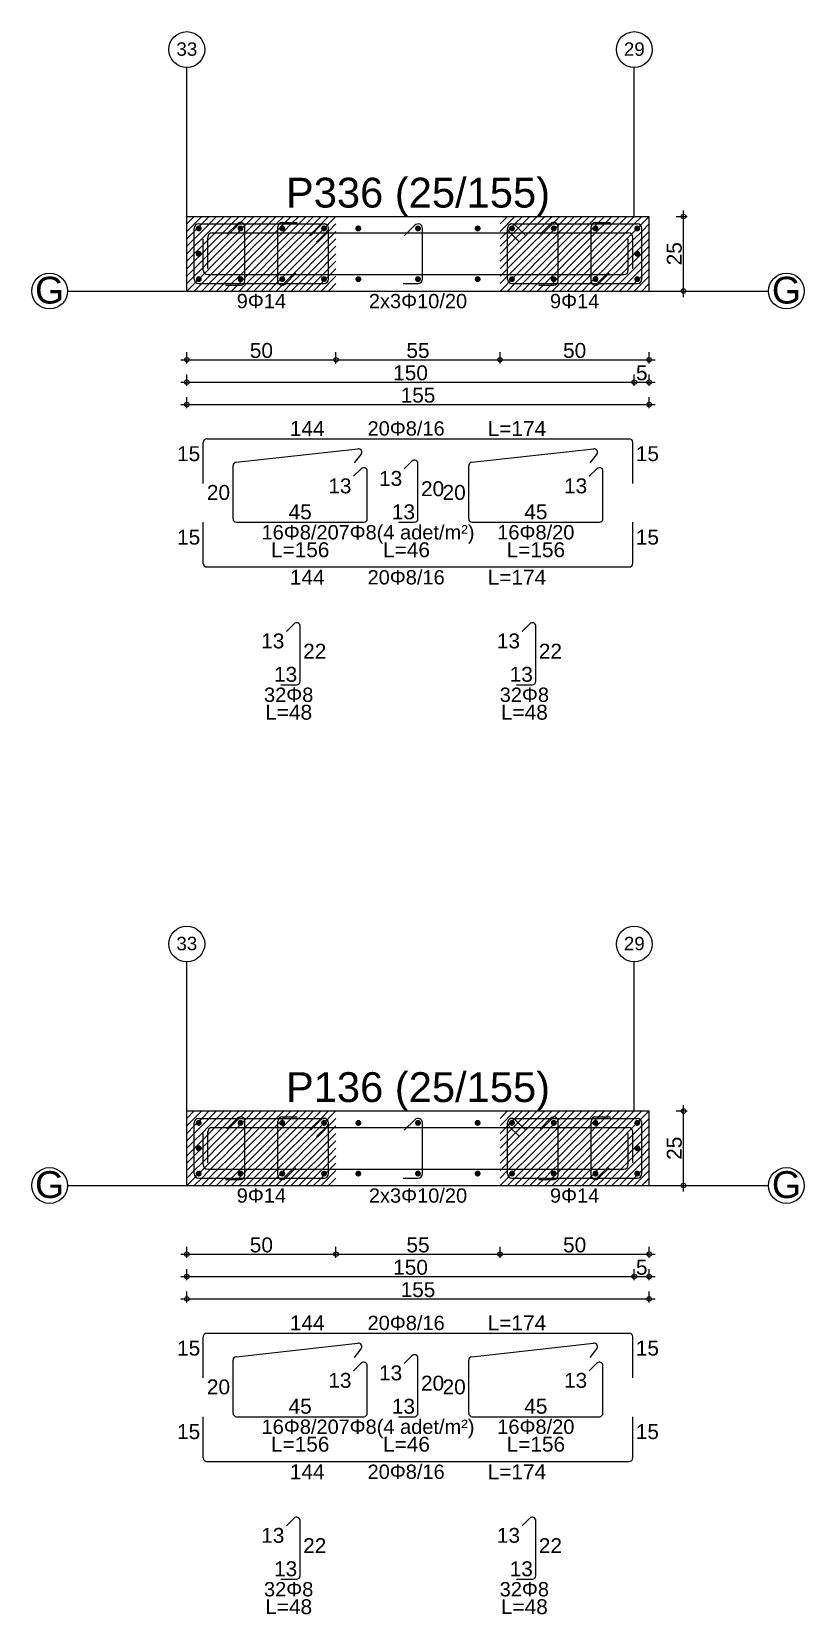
# Model space of a CAD drawing. Header units: millimetres. Extents: x 2232 to 85269, y -3593 to 5869.
# Drawn here: x 82550 to 82938, y -2341 to -1545 of the extents above; entities that cross this region are included whole.
import ezdxf

# ---------------------------------------------------------------- set-up
doc = ezdxf.new("R2010")
doc.units = ezdxf.units.MM
doc.linetypes.add('CENTER2', pattern=[112.5, 75, -12.5, 12.5, -12.5])
for name, color, linetype in [('Donatı Topl. Uzun. Yazısı', 7, 'Continuous'), ('Donatı Uz. Yazısı', 7, 'Continuous'), ('Donatı Yazısı', 7, 'Continuous'), ('Donatı Çizgisi', 7, 'Continuous'), ('Panel', 7, 'Continuous'), ('Standart', 7, 'Continuous'), ('Ölçülendirme', 7, 'Continuous')]:
    doc.layers.add(name, color=color, linetype=linetype)
doc.styles.add('arial_1_18', font='arial.ttf', dxfattribs={"height": 0.2})

# ---------------------------------------------------------------- blocks, each defined once
blk = doc.blocks.new('IDE824Entity7265')
at = {"layer": 'Donatı Çizgisi', "linetype": 'Continuous', "lineweight": 5}
h = blk.add_hatch(color=5, dxfattribs=at)
edge = h.paths.add_edge_path(flags=0)
edge.add_arc((26256.12, 1410), 1, 0, 360)
h = blk.add_hatch(color=5, dxfattribs=at)
edge = h.paths.add_edge_path(flags=0)
edge.add_arc((26270.12, 1410), 1, 0, 360)
h = blk.add_hatch(color=5, dxfattribs=at)
edge = h.paths.add_edge_path(flags=0)
edge.add_arc((26284.12, 1410), 1, 0, 360)
h = blk.add_hatch(color=5, dxfattribs=at)
edge = h.paths.add_edge_path(flags=0)
edge.add_arc((26298.12, 1410), 1, 0, 360)
h = blk.add_hatch(color=5, dxfattribs=at)
edge = h.paths.add_edge_path(flags=0)
edge.add_arc((26309.62, 1410), 1, 0, 360)
h = blk.add_hatch(color=5, dxfattribs=at)
edge = h.paths.add_edge_path(flags=0)
edge.add_arc((26329.62, 1410), 1, 0, 360)
h = blk.add_hatch(color=5, dxfattribs=at)
edge = h.paths.add_edge_path(flags=0)
edge.add_arc((26349.62, 1410), 1, 0, 360)
h = blk.add_hatch(color=5, dxfattribs=at)
edge = h.paths.add_edge_path(flags=0)
edge.add_arc((26361.12, 1410), 1, 0, 360)
h = blk.add_hatch(color=5, dxfattribs=at)
edge = h.paths.add_edge_path(flags=0)
edge.add_arc((26375.12, 1410), 1, 0, 360)
h = blk.add_hatch(color=5, dxfattribs=at)
edge = h.paths.add_edge_path(flags=0)
edge.add_arc((26389.12, 1410), 1, 0, 360)
h = blk.add_hatch(color=5, dxfattribs=at)
edge = h.paths.add_edge_path(flags=0)
edge.add_arc((26403.12, 1410), 1, 0, 360)
h = blk.add_hatch(color=5, dxfattribs=at)
edge = h.paths.add_edge_path(flags=0)
edge.add_arc((26256.12, 1401.5), 1, 0, 360)
h = blk.add_hatch(color=5, dxfattribs=at)
edge = h.paths.add_edge_path(flags=0)
edge.add_arc((26403.12, 1401.5), 1, 0, 360)
h = blk.add_hatch(color=5, dxfattribs=at)
edge = h.paths.add_edge_path(flags=0)
edge.add_arc((26256.12, 1393), 1, 0, 360)
h = blk.add_hatch(color=5, dxfattribs=at)
edge = h.paths.add_edge_path(flags=0)
edge.add_arc((26270.12, 1393), 1, 0, 360)
h = blk.add_hatch(color=5, dxfattribs=at)
edge = h.paths.add_edge_path(flags=0)
edge.add_arc((26284.12, 1393), 1, 0, 360)
h = blk.add_hatch(color=5, dxfattribs=at)
edge = h.paths.add_edge_path(flags=0)
edge.add_arc((26298.12, 1393), 1, 0, 360)
h = blk.add_hatch(color=5, dxfattribs=at)
edge = h.paths.add_edge_path(flags=0)
edge.add_arc((26309.62, 1393), 1, 0, 360)
h = blk.add_hatch(color=5, dxfattribs=at)
edge = h.paths.add_edge_path(flags=0)
edge.add_arc((26329.62, 1393), 1, 0, 360)
h = blk.add_hatch(color=5, dxfattribs=at)
edge = h.paths.add_edge_path(flags=0)
edge.add_arc((26349.62, 1393), 1, 0, 360)
h = blk.add_hatch(color=5, dxfattribs=at)
edge = h.paths.add_edge_path(flags=0)
edge.add_arc((26361.12, 1393), 1, 0, 360)
h = blk.add_hatch(color=5, dxfattribs=at)
edge = h.paths.add_edge_path(flags=0)
edge.add_arc((26375.12, 1393), 1, 0, 360)
h = blk.add_hatch(color=5, dxfattribs=at)
edge = h.paths.add_edge_path(flags=0)
edge.add_arc((26389.12, 1393), 1, 0, 360)
h = blk.add_hatch(color=5, dxfattribs=at)
edge = h.paths.add_edge_path(flags=0)
edge.add_arc((26403.12, 1393), 1, 0, 360)
h = blk.add_hatch(color=5, dxfattribs=at)
edge = h.paths.add_edge_path(flags=0)
edge.add_arc((26256.12, 1110), 1, 0, 360)
h = blk.add_hatch(color=5, dxfattribs=at)
edge = h.paths.add_edge_path(flags=0)
edge.add_arc((26270.12, 1110), 1, 0, 360)
h = blk.add_hatch(color=5, dxfattribs=at)
edge = h.paths.add_edge_path(flags=0)
edge.add_arc((26284.12, 1110), 1, 0, 360)
h = blk.add_hatch(color=5, dxfattribs=at)
edge = h.paths.add_edge_path(flags=0)
edge.add_arc((26298.12, 1110), 1, 0, 360)
h = blk.add_hatch(color=5, dxfattribs=at)
edge = h.paths.add_edge_path(flags=0)
edge.add_arc((26309.62, 1110), 1, 0, 360)
h = blk.add_hatch(color=5, dxfattribs=at)
edge = h.paths.add_edge_path(flags=0)
edge.add_arc((26329.62, 1110), 1, 0, 360)
h = blk.add_hatch(color=5, dxfattribs=at)
edge = h.paths.add_edge_path(flags=0)
edge.add_arc((26349.62, 1110), 1, 0, 360)
h = blk.add_hatch(color=5, dxfattribs=at)
edge = h.paths.add_edge_path(flags=0)
edge.add_arc((26361.12, 1110), 1, 0, 360)
h = blk.add_hatch(color=5, dxfattribs=at)
edge = h.paths.add_edge_path(flags=0)
edge.add_arc((26375.12, 1110), 1, 0, 360)
h = blk.add_hatch(color=5, dxfattribs=at)
edge = h.paths.add_edge_path(flags=0)
edge.add_arc((26389.12, 1110), 1, 0, 360)
h = blk.add_hatch(color=5, dxfattribs=at)
edge = h.paths.add_edge_path(flags=0)
edge.add_arc((26403.12, 1110), 1, 0, 360)
h = blk.add_hatch(color=5, dxfattribs=at)
edge = h.paths.add_edge_path(flags=0)
edge.add_arc((26256.12, 1101.5), 1, 0, 360)
h = blk.add_hatch(color=5, dxfattribs=at)
edge = h.paths.add_edge_path(flags=0)
edge.add_arc((26403.12, 1101.5), 1, 0, 360)
h = blk.add_hatch(color=5, dxfattribs=at)
edge = h.paths.add_edge_path(flags=0)
edge.add_arc((26256.12, 1093), 1, 0, 360)
h = blk.add_hatch(color=5, dxfattribs=at)
edge = h.paths.add_edge_path(flags=0)
edge.add_arc((26270.12, 1093), 1, 0, 360)
h = blk.add_hatch(color=5, dxfattribs=at)
edge = h.paths.add_edge_path(flags=0)
edge.add_arc((26284.12, 1093), 1, 0, 360)
h = blk.add_hatch(color=5, dxfattribs=at)
edge = h.paths.add_edge_path(flags=0)
edge.add_arc((26298.12, 1093), 1, 0, 360)
h = blk.add_hatch(color=5, dxfattribs=at)
edge = h.paths.add_edge_path(flags=0)
edge.add_arc((26309.62, 1093), 1, 0, 360)
h = blk.add_hatch(color=5, dxfattribs=at)
edge = h.paths.add_edge_path(flags=0)
edge.add_arc((26329.62, 1093), 1, 0, 360)
h = blk.add_hatch(color=5, dxfattribs=at)
edge = h.paths.add_edge_path(flags=0)
edge.add_arc((26349.62, 1093), 1, 0, 360)
h = blk.add_hatch(color=5, dxfattribs=at)
edge = h.paths.add_edge_path(flags=0)
edge.add_arc((26361.12, 1093), 1, 0, 360)
h = blk.add_hatch(color=5, dxfattribs=at)
edge = h.paths.add_edge_path(flags=0)
edge.add_arc((26375.12, 1093), 1, 0, 360)
h = blk.add_hatch(color=5, dxfattribs=at)
edge = h.paths.add_edge_path(flags=0)
edge.add_arc((26389.12, 1093), 1, 0, 360)
h = blk.add_hatch(color=5, dxfattribs=at)
edge = h.paths.add_edge_path(flags=0)
edge.add_arc((26403.12, 1093), 1, 0, 360)
at = {"layer": 'Donatı Çizgisi', "color": 1, "linetype": 'Continuous', "lineweight": 5}
for points in [[(26254.62, 1393), (26254.62, 1410)], [(26256.12, 1411.5), (26298.12, 1411.5)], [(26259.12, 1396.6), (26259.12, 1407)], [(26260.62, 1408.5), (26400.12, 1408.5)], [(26265.53, 1408.03), (26269.06, 1411.56)], [(26271.62, 1392.5), (26271.62, 1410.5)], [(26282.62, 1392.5), (26282.62, 1410.5)], [(26284.12, 1412), (26289.12, 1412)], [(26293.53, 1407.53), (26297.06, 1411.06)], [(26295.65, 1405.4), (26299.18, 1408.94)], [(26299.62, 1393), (26299.62, 1410)], [(26325.03, 1407.53), (26328.56, 1411.06)], [(26331.12, 1393), (26331.12, 1410)], [(26359.62, 1393), (26359.62, 1410)], [(26363.6, 1405.4), (26360.06, 1408.94)], [(26361.12, 1411.5), (26403.12, 1411.5)], [(26365.72, 1407.53), (26362.18, 1411.06)], [(26370.53, 1408.03), (26374.06, 1411.56)], [(26376.62, 1392.5), (26376.62, 1410.5)], [(26387.62, 1392.5), (26387.62, 1410.5)], [(26389.12, 1412), (26394.12, 1412)], [(26401.62, 1396.6), (26401.62, 1407)], [(26404.62, 1393), (26404.62, 1410)], [(26257.62, 1396), (26257.62, 1406.4)], [(26400.12, 1396), (26400.12, 1406.4)], [(26256.12, 1391.5), (26298.12, 1391.5)], [(26259.12, 1394.5), (26398.62, 1394.5)], [(26265.12, 1391), (26270.12, 1391)], [(26285.18, 1391.44), (26288.72, 1394.97)], [(26324.62, 1391.5), (26329.62, 1391.5)], [(26361.12, 1391.5), (26403.12, 1391.5)], [(26370.12, 1391), (26375.12, 1391)], [(26390.18, 1391.44), (26393.72, 1394.97)], [(26257.62, 1324.46), (26257.62, 1338.26)], [(26258.82, 1339.46), (26400.42, 1339.46)], [(26401.62, 1324.46), (26401.62, 1338.26)], [(26268.69, 1331.58), (26309.47, 1336.11)], [(26308.29, 1331.35), (26310.54, 1334.17)], [(26347.69, 1331.58), (26388.47, 1336.11)], [(26387.29, 1331.35), (26389.54, 1334.17)], [(26267.62, 1312.66), (26267.62, 1330.39)], [(26308.03, 1326.86), (26310.57, 1329.41)], [(26312.62, 1312.66), (26312.62, 1328.56)], [(26325.03, 1329.36), (26327.57, 1331.91)], [(26329.62, 1312.66), (26329.62, 1331.06)], [(26346.62, 1312.66), (26346.62, 1330.39)], [(26387.03, 1326.86), (26389.57, 1329.41)], [(26391.62, 1312.66), (26391.62, 1328.56)], [(26257.62, 1297.66), (26257.62, 1311.46)], [(26268.82, 1311.46), (26311.42, 1311.46)], [(26323.12, 1311.46), (26328.42, 1311.46)], [(26347.82, 1311.46), (26390.42, 1311.46)], [(26401.62, 1297.66), (26401.62, 1311.46)], [(26258.82, 1296.46), (26400.42, 1296.46)], [(26285.53, 1274.86), (26288.07, 1277.41)], [(26290.12, 1258.16), (26290.12, 1276.56)], [(26364.53, 1274.86), (26367.07, 1277.41)], [(26369.12, 1258.16), (26369.12, 1276.56)], [(26283.62, 1256.96), (26288.92, 1256.96)], [(26362.62, 1256.96), (26367.92, 1256.96)], [(26254.62, 1093), (26254.62, 1110)], [(26256.12, 1111.5), (26298.12, 1111.5)], [(26265.53, 1108.03), (26269.06, 1111.56)], [(26271.62, 1092.5), (26271.62, 1110.5)], [(26282.62, 1092.5), (26282.62, 1110.5)], [(26284.12, 1112), (26289.12, 1112)], [(26293.53, 1107.53), (26297.06, 1111.06)], [(26299.62, 1093), (26299.62, 1110)], [(26325.03, 1107.53), (26328.56, 1111.06)], [(26331.12, 1093), (26331.12, 1110)], [(26359.62, 1093), (26359.62, 1110)], [(26361.12, 1111.5), (26403.12, 1111.5)], [(26365.72, 1107.53), (26362.18, 1111.06)], [(26370.53, 1108.03), (26374.06, 1111.56)], [(26376.62, 1092.5), (26376.62, 1110.5)], [(26387.62, 1092.5), (26387.62, 1110.5)], [(26389.12, 1112), (26394.12, 1112)], [(26404.62, 1093), (26404.62, 1110)], [(26257.62, 1096), (26257.62, 1106.4)], [(26259.12, 1096.6), (26259.12, 1107)], [(26260.62, 1108.5), (26400.12, 1108.5)], [(26295.65, 1105.4), (26299.18, 1108.94)], [(26363.6, 1105.4), (26360.06, 1108.94)], [(26400.12, 1096), (26400.12, 1106.4)], [(26401.62, 1096.6), (26401.62, 1107)], [(26259.12, 1094.5), (26398.62, 1094.5)], [(26285.18, 1091.44), (26288.72, 1094.97)], [(26390.18, 1091.44), (26393.72, 1094.97)], [(26256.12, 1091.5), (26298.12, 1091.5)], [(26265.12, 1091), (26270.12, 1091)], [(26324.62, 1091.5), (26329.62, 1091.5)], [(26361.12, 1091.5), (26403.12, 1091.5)], [(26370.12, 1091), (26375.12, 1091)], [(26257.62, 1024.46), (26257.62, 1038.26)], [(26258.82, 1039.46), (26400.42, 1039.46)], [(26268.69, 1031.58), (26309.47, 1036.11)], [(26347.69, 1031.58), (26388.47, 1036.11)], [(26401.62, 1024.46), (26401.62, 1038.26)], [(26267.62, 1012.66), (26267.62, 1030.39)], [(26308.29, 1031.35), (26310.54, 1034.17)], [(26325.03, 1029.36), (26327.57, 1031.91)], [(26329.62, 1012.66), (26329.62, 1031.06)], [(26346.62, 1012.66), (26346.62, 1030.39)], [(26387.29, 1031.35), (26389.54, 1034.17)], [(26308.03, 1026.86), (26310.57, 1029.41)], [(26312.62, 1012.66), (26312.62, 1028.56)], [(26387.03, 1026.86), (26389.57, 1029.41)], [(26391.62, 1012.66), (26391.62, 1028.56)], [(26257.62, 997.66), (26257.62, 1011.46)], [(26268.82, 1011.46), (26311.42, 1011.46)], [(26323.12, 1011.46), (26328.42, 1011.46)], [(26347.82, 1011.46), (26390.42, 1011.46)], [(26401.62, 997.66), (26401.62, 1011.46)], [(26258.82, 996.46), (26400.42, 996.46)], [(26285.53, 974.86), (26288.07, 977.41)], [(26364.53, 974.86), (26367.07, 977.41)], [(26290.12, 958.16), (26290.12, 976.56)], [(26369.12, 958.16), (26369.12, 976.56)], [(26283.62, 956.96), (26288.92, 956.96)], [(26362.62, 956.96), (26367.92, 956.96)]]:
    blk.add_lwpolyline(points, dxfattribs=at)
for centre, radius, start, end in [((26256.12, 1410), 1.5, 90, 180), ((26260.62, 1407), 1.5, 90, 180), ((26270.12, 1410.5), 1.5, 0, 135), ((26284.12, 1410.5), 1.5, 90, 180), ((26298.12, 1410), 1.5, 0, 135), ((26298.12, 1410), 1.5, 315, 90), ((26329.62, 1410), 1.5, 0, 135), ((26361.12, 1410), 1.5, 90, 225), ((26361.12, 1410), 1.5, 45, 180), ((26375.12, 1410.5), 1.5, 0, 135), ((26389.12, 1410.5), 1.5, 90, 180), ((26400.12, 1407), 1.5, 0, 90), ((26403.12, 1410), 1.5, 0, 90), ((26256.12, 1393), 1.5, 180, 270), ((26259.12, 1396), 1.5, 180, 270), ((26270.12, 1392.5), 1.5, 270, 0), ((26284.12, 1392.5), 1.5, 180, 315), ((26298.12, 1393), 1.5, 270, 0), ((26329.62, 1393), 1.5, 270, 0), ((26361.12, 1393), 1.5, 180, 270), ((26375.12, 1392.5), 1.5, 270, 0), ((26389.12, 1392.5), 1.5, 180, 315), ((26398.62, 1396), 1.5, 270, 0), ((26403.12, 1393), 1.5, 270, 0), ((26258.82, 1338.26), 1.2, 90, 180), ((26400.42, 1338.26), 1.2, 0, 90), ((26309.6, 1334.92), 1.2, 321.3402, 96.3402), ((26388.6, 1334.92), 1.2, 321.3402, 96.3402), ((26268.82, 1330.39), 1.2, 96.3402, 180), ((26311.42, 1328.56), 1.2, 0, 135), ((26328.42, 1331.06), 1.2, 0, 135), ((26347.82, 1330.39), 1.2, 96.3402, 180), ((26390.42, 1328.56), 1.2, 0, 135), ((26268.82, 1312.66), 1.2, 180, 270), ((26311.42, 1312.66), 1.2, 270, 0), ((26328.42, 1312.66), 1.2, 270, 0), ((26347.82, 1312.66), 1.2, 180, 270), ((26390.42, 1312.66), 1.2, 270, 0), ((26258.82, 1297.66), 1.2, 180, 270), ((26400.42, 1297.66), 1.2, 270, 0), ((26288.92, 1276.56), 1.2, 0, 135), ((26367.92, 1276.56), 1.2, 0, 135), ((26288.92, 1258.16), 1.2, 270, 0), ((26367.92, 1258.16), 1.2, 270, 0), ((26256.12, 1110), 1.5, 90, 180), ((26270.12, 1110.5), 1.5, 0, 135), ((26284.12, 1110.5), 1.5, 90, 180), ((26298.12, 1110), 1.5, 0, 135), ((26298.12, 1110), 1.5, 315, 90), ((26329.62, 1110), 1.5, 0, 135), ((26361.12, 1110), 1.5, 90, 225), ((26361.12, 1110), 1.5, 45, 180), ((26375.12, 1110.5), 1.5, 0, 135), ((26389.12, 1110.5), 1.5, 90, 180), ((26403.12, 1110), 1.5, 0, 90), ((26260.62, 1107), 1.5, 90, 180), ((26400.12, 1107), 1.5, 0, 90), ((26259.12, 1096), 1.5, 180, 270), ((26398.62, 1096), 1.5, 270, 0), ((26256.12, 1093), 1.5, 180, 270), ((26270.12, 1092.5), 1.5, 270, 0), ((26284.12, 1092.5), 1.5, 180, 315), ((26298.12, 1093), 1.5, 270, 0), ((26329.62, 1093), 1.5, 270, 0), ((26361.12, 1093), 1.5, 180, 270), ((26375.12, 1092.5), 1.5, 270, 0), ((26389.12, 1092.5), 1.5, 180, 315), ((26403.12, 1093), 1.5, 270, 0), ((26258.82, 1038.26), 1.2, 90, 180), ((26309.6, 1034.92), 1.2, 321.3402, 96.3402), ((26388.6, 1034.92), 1.2, 321.3402, 96.3402), ((26400.42, 1038.26), 1.2, 0, 90), ((26268.82, 1030.39), 1.2, 96.3402, 180), ((26328.42, 1031.06), 1.2, 0, 135), ((26347.82, 1030.39), 1.2, 96.3402, 180), ((26311.42, 1028.56), 1.2, 0, 135), ((26390.42, 1028.56), 1.2, 0, 135), ((26268.82, 1012.66), 1.2, 180, 270), ((26311.42, 1012.66), 1.2, 270, 0), ((26328.42, 1012.66), 1.2, 270, 0), ((26347.82, 1012.66), 1.2, 180, 270), ((26390.42, 1012.66), 1.2, 270, 0), ((26258.82, 997.66), 1.2, 180, 270), ((26400.42, 997.66), 1.2, 270, 0), ((26288.92, 976.56), 1.2, 0, 135), ((26367.92, 976.56), 1.2, 0, 135), ((26288.92, 958.16), 1.2, 270, 0), ((26367.92, 958.16), 1.2, 270, 0)]:
    blk.add_arc(centre, radius, start, end, dxfattribs=at)
at = {"layer": 'Panel', "color": 250, "linetype": 'CENTER2', "lineweight": 5}
for points in [[(26252.12, 1414), (26252.12, 1464)], [(26402.12, 1414), (26402.12, 1464)], [(26212.12, 1389), (26252.12, 1389)], [(26407.12, 1389), (26447.12, 1389)], [(26252.12, 1114), (26252.12, 1164)], [(26402.12, 1114), (26402.12, 1164)], [(26212.12, 1089), (26252.12, 1089)], [(26407.12, 1089), (26447.12, 1089)]]:
    blk.add_lwpolyline(points, dxfattribs=at)
at = {"layer": 'Panel', "color": 251, "linetype": 'Continuous', "lineweight": -3}
for points in [[(26252.12, 1409), (26257.12, 1414)], [(26252.12, 1411.5), (26254.62, 1414)], [(26257.12, 1409), (26262.12, 1414)], [(26257.12, 1411.5), (26259.62, 1414)], [(26262.12, 1409), (26267.12, 1414)], [(26262.12, 1411.5), (26264.62, 1414)], [(26267.12, 1409), (26272.12, 1414)], [(26267.12, 1411.5), (26269.62, 1414)], [(26272.12, 1409), (26277.12, 1414)], [(26272.12, 1411.5), (26274.62, 1414)], [(26277.12, 1409), (26282.12, 1414)], [(26277.12, 1411.5), (26279.62, 1414)], [(26282.12, 1409), (26287.12, 1414)], [(26282.12, 1411.5), (26284.62, 1414)], [(26287.12, 1409), (26292.12, 1414)], [(26287.12, 1411.5), (26289.62, 1414)], [(26292.12, 1409), (26297.12, 1414)], [(26292.12, 1411.5), (26294.62, 1414)], [(26297.12, 1409), (26302.12, 1414)], [(26297.12, 1411.5), (26299.62, 1414)], [(26357.12, 1409), (26362.12, 1414)], [(26357.12, 1411.5), (26359.62, 1414)], [(26362.12, 1409), (26367.12, 1414)], [(26362.12, 1411.5), (26364.62, 1414)], [(26367.12, 1409), (26372.12, 1414)], [(26367.12, 1411.5), (26369.62, 1414)], [(26372.12, 1409), (26377.12, 1414)], [(26372.12, 1411.5), (26374.62, 1414)], [(26377.12, 1409), (26382.12, 1414)], [(26377.12, 1411.5), (26379.62, 1414)], [(26382.12, 1409), (26387.12, 1414)], [(26382.12, 1411.5), (26384.62, 1414)], [(26387.12, 1409), (26392.12, 1414)], [(26387.12, 1411.5), (26389.62, 1414)], [(26392.12, 1409), (26397.12, 1414)], [(26392.12, 1411.5), (26394.62, 1414)], [(26397.12, 1409), (26402.12, 1414)], [(26397.12, 1411.5), (26399.62, 1414)], [(26402.12, 1409), (26407.12, 1414)], [(26402.12, 1411.5), (26404.62, 1414)], [(26252.12, 1404), (26257.12, 1409)], [(26252.12, 1406.5), (26254.62, 1409)], [(26254.62, 1409), (26257.12, 1411.5)], [(26257.12, 1404), (26262.12, 1409)], [(26257.12, 1406.5), (26259.62, 1409)], [(26259.62, 1409), (26262.12, 1411.5)], [(26262.12, 1404), (26267.12, 1409)], [(26262.12, 1406.5), (26264.62, 1409)], [(26264.62, 1409), (26267.12, 1411.5)], [(26267.12, 1404), (26272.12, 1409)], [(26267.12, 1406.5), (26269.62, 1409)], [(26269.62, 1409), (26272.12, 1411.5)], [(26272.12, 1404), (26277.12, 1409)], [(26272.12, 1406.5), (26274.62, 1409)], [(26274.62, 1409), (26277.12, 1411.5)], [(26277.12, 1404), (26282.12, 1409)], [(26277.12, 1406.5), (26279.62, 1409)], [(26279.62, 1409), (26282.12, 1411.5)], [(26282.12, 1404), (26287.12, 1409)], [(26282.12, 1406.5), (26284.62, 1409)], [(26284.62, 1409), (26287.12, 1411.5)], [(26287.12, 1404), (26292.12, 1409)], [(26287.12, 1406.5), (26289.62, 1409)], [(26289.62, 1409), (26292.12, 1411.5)], [(26292.12, 1404), (26297.12, 1409)], [(26292.12, 1406.5), (26294.62, 1409)], [(26294.62, 1409), (26297.12, 1411.5)], [(26297.12, 1404), (26302.12, 1409)], [(26297.12, 1406.5), (26299.62, 1409)], [(26299.62, 1409), (26302.12, 1411.5)], [(26357.12, 1404), (26362.12, 1409)], [(26357.12, 1406.5), (26359.62, 1409)], [(26359.62, 1409), (26362.12, 1411.5)], [(26362.12, 1404), (26367.12, 1409)], [(26362.12, 1406.5), (26364.62, 1409)], [(26364.62, 1409), (26367.12, 1411.5)], [(26367.12, 1404), (26372.12, 1409)], [(26367.12, 1406.5), (26369.62, 1409)], [(26369.62, 1409), (26372.12, 1411.5)], [(26372.12, 1404), (26377.12, 1409)], [(26372.12, 1406.5), (26374.62, 1409)], [(26374.62, 1409), (26377.12, 1411.5)], [(26377.12, 1404), (26382.12, 1409)], [(26377.12, 1406.5), (26379.62, 1409)], [(26379.62, 1409), (26382.12, 1411.5)], [(26382.12, 1404), (26387.12, 1409)], [(26382.12, 1406.5), (26384.62, 1409)], [(26384.62, 1409), (26387.12, 1411.5)], [(26387.12, 1404), (26392.12, 1409)], [(26387.12, 1406.5), (26389.62, 1409)], [(26389.62, 1409), (26392.12, 1411.5)], [(26392.12, 1404), (26397.12, 1409)], [(26392.12, 1406.5), (26394.62, 1409)], [(26394.62, 1409), (26397.12, 1411.5)], [(26397.12, 1404), (26402.12, 1409)], [(26397.12, 1406.5), (26399.62, 1409)], [(26399.62, 1409), (26402.12, 1411.5)], [(26402.12, 1404), (26407.12, 1409)], [(26402.12, 1406.5), (26404.62, 1409)], [(26404.62, 1409), (26407.12, 1411.5)], [(26252.12, 1399), (26257.12, 1404)], [(26252.12, 1401.5), (26254.62, 1404)], [(26254.62, 1404), (26257.12, 1406.5)], [(26254.62, 1399), (26257.12, 1401.5)], [(26257.12, 1399), (26262.12, 1404)], [(26257.12, 1401.5), (26259.62, 1404)], [(26259.62, 1404), (26262.12, 1406.5)], [(26259.62, 1399), (26262.12, 1401.5)], [(26262.12, 1399), (26267.12, 1404)], [(26262.12, 1401.5), (26264.62, 1404)], [(26264.62, 1404), (26267.12, 1406.5)], [(26264.62, 1399), (26267.12, 1401.5)], [(26267.12, 1399), (26272.12, 1404)], [(26267.12, 1401.5), (26269.62, 1404)], [(26269.62, 1404), (26272.12, 1406.5)], [(26269.62, 1399), (26272.12, 1401.5)], [(26272.12, 1399), (26277.12, 1404)], [(26272.12, 1401.5), (26274.62, 1404)], [(26274.62, 1404), (26277.12, 1406.5)], [(26274.62, 1399), (26277.12, 1401.5)], [(26277.12, 1399), (26282.12, 1404)], [(26277.12, 1401.5), (26279.62, 1404)], [(26279.62, 1404), (26282.12, 1406.5)], [(26279.62, 1399), (26282.12, 1401.5)], [(26282.12, 1399), (26287.12, 1404)], [(26282.12, 1401.5), (26284.62, 1404)], [(26284.62, 1404), (26287.12, 1406.5)], [(26284.62, 1399), (26287.12, 1401.5)], [(26287.12, 1399), (26292.12, 1404)], [(26287.12, 1401.5), (26289.62, 1404)], [(26289.62, 1404), (26292.12, 1406.5)], [(26289.62, 1399), (26292.12, 1401.5)], [(26292.12, 1399), (26297.12, 1404)], [(26292.12, 1401.5), (26294.62, 1404)], [(26294.62, 1404), (26297.12, 1406.5)], [(26294.62, 1399), (26297.12, 1401.5)], [(26297.12, 1399), (26302.12, 1404)], [(26297.12, 1401.5), (26299.62, 1404)], [(26299.62, 1404), (26302.12, 1406.5)], [(26299.62, 1399), (26302.12, 1401.5)], [(26357.12, 1399), (26362.12, 1404)], [(26357.12, 1401.5), (26359.62, 1404)], [(26359.62, 1404), (26362.12, 1406.5)], [(26359.62, 1399), (26362.12, 1401.5)], [(26362.12, 1399), (26367.12, 1404)], [(26362.12, 1401.5), (26364.62, 1404)], [(26364.62, 1404), (26367.12, 1406.5)], [(26364.62, 1399), (26367.12, 1401.5)], [(26367.12, 1399), (26372.12, 1404)], [(26367.12, 1401.5), (26369.62, 1404)], [(26369.62, 1404), (26372.12, 1406.5)], [(26369.62, 1399), (26372.12, 1401.5)], [(26372.12, 1399), (26377.12, 1404)], [(26372.12, 1401.5), (26374.62, 1404)], [(26374.62, 1404), (26377.12, 1406.5)], [(26374.62, 1399), (26377.12, 1401.5)], [(26377.12, 1399), (26382.12, 1404)], [(26377.12, 1401.5), (26379.62, 1404)], [(26379.62, 1404), (26382.12, 1406.5)], [(26379.62, 1399), (26382.12, 1401.5)], [(26382.12, 1399), (26387.12, 1404)], [(26382.12, 1401.5), (26384.62, 1404)], [(26384.62, 1404), (26387.12, 1406.5)], [(26384.62, 1399), (26387.12, 1401.5)], [(26387.12, 1399), (26392.12, 1404)], [(26387.12, 1401.5), (26389.62, 1404)], [(26389.62, 1404), (26392.12, 1406.5)], [(26389.62, 1399), (26392.12, 1401.5)], [(26392.12, 1399), (26397.12, 1404)], [(26392.12, 1401.5), (26394.62, 1404)], [(26394.62, 1404), (26397.12, 1406.5)], [(26394.62, 1399), (26397.12, 1401.5)], [(26397.12, 1399), (26402.12, 1404)], [(26397.12, 1401.5), (26399.62, 1404)], [(26399.62, 1404), (26402.12, 1406.5)], [(26399.62, 1399), (26402.12, 1401.5)], [(26402.12, 1399), (26407.12, 1404)], [(26402.12, 1401.5), (26404.62, 1404)], [(26404.62, 1404), (26407.12, 1406.5)], [(26404.62, 1399), (26407.12, 1401.5)], [(26252.12, 1394), (26257.12, 1399)], [(26252.12, 1396.5), (26254.62, 1399)], [(26254.62, 1394), (26257.12, 1396.5)], [(26257.12, 1394), (26262.12, 1399)], [(26257.12, 1396.5), (26259.62, 1399)], [(26259.62, 1394), (26262.12, 1396.5)], [(26262.12, 1394), (26267.12, 1399)], [(26262.12, 1396.5), (26264.62, 1399)], [(26264.62, 1394), (26267.12, 1396.5)], [(26267.12, 1394), (26272.12, 1399)], [(26267.12, 1396.5), (26269.62, 1399)], [(26269.62, 1394), (26272.12, 1396.5)], [(26272.12, 1394), (26277.12, 1399)], [(26272.12, 1396.5), (26274.62, 1399)], [(26274.62, 1394), (26277.12, 1396.5)], [(26277.12, 1394), (26282.12, 1399)], [(26277.12, 1396.5), (26279.62, 1399)], [(26279.62, 1394), (26282.12, 1396.5)], [(26282.12, 1394), (26287.12, 1399)], [(26282.12, 1396.5), (26284.62, 1399)], [(26284.62, 1394), (26287.12, 1396.5)], [(26287.12, 1394), (26292.12, 1399)], [(26287.12, 1396.5), (26289.62, 1399)], [(26289.62, 1394), (26292.12, 1396.5)], [(26292.12, 1394), (26297.12, 1399)], [(26292.12, 1396.5), (26294.62, 1399)], [(26294.62, 1394), (26297.12, 1396.5)], [(26297.12, 1394), (26302.12, 1399)], [(26297.12, 1396.5), (26299.62, 1399)], [(26299.62, 1394), (26302.12, 1396.5)], [(26357.12, 1394), (26362.12, 1399)], [(26357.12, 1396.5), (26359.62, 1399)], [(26359.62, 1394), (26362.12, 1396.5)], [(26362.12, 1394), (26367.12, 1399)], [(26362.12, 1396.5), (26364.62, 1399)], [(26364.62, 1394), (26367.12, 1396.5)], [(26367.12, 1394), (26372.12, 1399)], [(26367.12, 1396.5), (26369.62, 1399)], [(26369.62, 1394), (26372.12, 1396.5)], [(26372.12, 1394), (26377.12, 1399)], [(26372.12, 1396.5), (26374.62, 1399)], [(26374.62, 1394), (26377.12, 1396.5)], [(26377.12, 1394), (26382.12, 1399)], [(26377.12, 1396.5), (26379.62, 1399)], [(26379.62, 1394), (26382.12, 1396.5)], [(26382.12, 1394), (26387.12, 1399)], [(26382.12, 1396.5), (26384.62, 1399)], [(26384.62, 1394), (26387.12, 1396.5)], [(26387.12, 1394), (26392.12, 1399)], [(26387.12, 1396.5), (26389.62, 1399)], [(26389.62, 1394), (26392.12, 1396.5)], [(26392.12, 1394), (26397.12, 1399)], [(26392.12, 1396.5), (26394.62, 1399)], [(26394.62, 1394), (26397.12, 1396.5)], [(26397.12, 1394), (26402.12, 1399)], [(26397.12, 1396.5), (26399.62, 1399)], [(26399.62, 1394), (26402.12, 1396.5)], [(26402.12, 1394), (26407.12, 1399)], [(26402.12, 1396.5), (26404.62, 1399)], [(26404.62, 1394), (26407.12, 1396.5)], [(26252.12, 1389), (26257.12, 1394)], [(26252.12, 1391.5), (26254.62, 1394)], [(26254.62, 1389), (26257.12, 1391.5)], [(26257.12, 1389), (26262.12, 1394)], [(26257.12, 1391.5), (26259.62, 1394)], [(26259.62, 1389), (26262.12, 1391.5)], [(26262.12, 1389), (26267.12, 1394)], [(26262.12, 1391.5), (26264.62, 1394)], [(26264.62, 1389), (26267.12, 1391.5)], [(26267.12, 1389), (26272.12, 1394)], [(26267.12, 1391.5), (26269.62, 1394)], [(26269.62, 1389), (26272.12, 1391.5)], [(26272.12, 1389), (26277.12, 1394)], [(26272.12, 1391.5), (26274.62, 1394)], [(26274.62, 1389), (26277.12, 1391.5)], [(26277.12, 1389), (26282.12, 1394)], [(26277.12, 1391.5), (26279.62, 1394)], [(26279.62, 1389), (26282.12, 1391.5)], [(26282.12, 1389), (26287.12, 1394)], [(26282.12, 1391.5), (26284.62, 1394)], [(26284.62, 1389), (26287.12, 1391.5)], [(26287.12, 1389), (26292.12, 1394)], [(26287.12, 1391.5), (26289.62, 1394)], [(26289.62, 1389), (26292.12, 1391.5)], [(26292.12, 1389), (26297.12, 1394)], [(26292.12, 1391.5), (26294.62, 1394)], [(26294.62, 1389), (26297.12, 1391.5)], [(26297.12, 1389), (26302.12, 1394)], [(26297.12, 1391.5), (26299.62, 1394)], [(26299.62, 1389), (26302.12, 1391.5)], [(26357.12, 1389), (26362.12, 1394)], [(26357.12, 1391.5), (26359.62, 1394)], [(26359.62, 1389), (26362.12, 1391.5)], [(26362.12, 1389), (26367.12, 1394)], [(26362.12, 1391.5), (26364.62, 1394)], [(26364.62, 1389), (26367.12, 1391.5)], [(26367.12, 1389), (26372.12, 1394)], [(26367.12, 1391.5), (26369.62, 1394)], [(26369.62, 1389), (26372.12, 1391.5)], [(26372.12, 1389), (26377.12, 1394)], [(26372.12, 1391.5), (26374.62, 1394)], [(26374.62, 1389), (26377.12, 1391.5)], [(26377.12, 1389), (26382.12, 1394)], [(26377.12, 1391.5), (26379.62, 1394)], [(26379.62, 1389), (26382.12, 1391.5)], [(26382.12, 1389), (26387.12, 1394)], [(26382.12, 1391.5), (26384.62, 1394)], [(26384.62, 1389), (26387.12, 1391.5)], [(26387.12, 1389), (26392.12, 1394)], [(26387.12, 1391.5), (26389.62, 1394)], [(26389.62, 1389), (26392.12, 1391.5)], [(26392.12, 1389), (26397.12, 1394)], [(26392.12, 1391.5), (26394.62, 1394)], [(26394.62, 1389), (26397.12, 1391.5)], [(26397.12, 1389), (26402.12, 1394)], [(26397.12, 1391.5), (26399.62, 1394)], [(26399.62, 1389), (26402.12, 1391.5)], [(26402.12, 1389), (26407.12, 1394)], [(26402.12, 1391.5), (26404.62, 1394)], [(26404.62, 1389), (26407.12, 1391.5)], [(26252.12, 1109), (26257.12, 1114)], [(26252.12, 1111.5), (26254.62, 1114)], [(26254.62, 1109), (26257.12, 1111.5)], [(26257.12, 1109), (26262.12, 1114)], [(26257.12, 1111.5), (26259.62, 1114)], [(26259.62, 1109), (26262.12, 1111.5)], [(26262.12, 1109), (26267.12, 1114)], [(26262.12, 1111.5), (26264.62, 1114)], [(26264.62, 1109), (26267.12, 1111.5)], [(26267.12, 1109), (26272.12, 1114)], [(26267.12, 1111.5), (26269.62, 1114)], [(26269.62, 1109), (26272.12, 1111.5)], [(26272.12, 1109), (26277.12, 1114)], [(26272.12, 1111.5), (26274.62, 1114)], [(26274.62, 1109), (26277.12, 1111.5)], [(26277.12, 1109), (26282.12, 1114)], [(26277.12, 1111.5), (26279.62, 1114)], [(26279.62, 1109), (26282.12, 1111.5)], [(26282.12, 1109), (26287.12, 1114)], [(26282.12, 1111.5), (26284.62, 1114)], [(26284.62, 1109), (26287.12, 1111.5)], [(26287.12, 1109), (26292.12, 1114)], [(26287.12, 1111.5), (26289.62, 1114)], [(26289.62, 1109), (26292.12, 1111.5)], [(26292.12, 1109), (26297.12, 1114)], [(26292.12, 1111.5), (26294.62, 1114)], [(26294.62, 1109), (26297.12, 1111.5)], [(26297.12, 1109), (26302.12, 1114)], [(26297.12, 1111.5), (26299.62, 1114)], [(26299.62, 1109), (26302.12, 1111.5)], [(26357.12, 1109), (26362.12, 1114)], [(26357.12, 1111.5), (26359.62, 1114)], [(26359.62, 1109), (26362.12, 1111.5)], [(26362.12, 1109), (26367.12, 1114)], [(26362.12, 1111.5), (26364.62, 1114)], [(26364.62, 1109), (26367.12, 1111.5)], [(26367.12, 1109), (26372.12, 1114)], [(26367.12, 1111.5), (26369.62, 1114)], [(26369.62, 1109), (26372.12, 1111.5)], [(26372.12, 1109), (26377.12, 1114)], [(26372.12, 1111.5), (26374.62, 1114)], [(26374.62, 1109), (26377.12, 1111.5)], [(26377.12, 1109), (26382.12, 1114)], [(26377.12, 1111.5), (26379.62, 1114)], [(26379.62, 1109), (26382.12, 1111.5)], [(26382.12, 1109), (26387.12, 1114)], [(26382.12, 1111.5), (26384.62, 1114)], [(26384.62, 1109), (26387.12, 1111.5)], [(26387.12, 1109), (26392.12, 1114)], [(26387.12, 1111.5), (26389.62, 1114)], [(26389.62, 1109), (26392.12, 1111.5)], [(26392.12, 1109), (26397.12, 1114)], [(26392.12, 1111.5), (26394.62, 1114)], [(26394.62, 1109), (26397.12, 1111.5)], [(26397.12, 1109), (26402.12, 1114)], [(26397.12, 1111.5), (26399.62, 1114)], [(26399.62, 1109), (26402.12, 1111.5)], [(26402.12, 1109), (26407.12, 1114)], [(26402.12, 1111.5), (26404.62, 1114)], [(26404.62, 1109), (26407.12, 1111.5)], [(26252.12, 1104), (26257.12, 1109)], [(26252.12, 1106.5), (26254.62, 1109)], [(26254.62, 1104), (26257.12, 1106.5)], [(26257.12, 1104), (26262.12, 1109)], [(26257.12, 1106.5), (26259.62, 1109)], [(26259.62, 1104), (26262.12, 1106.5)], [(26262.12, 1104), (26267.12, 1109)], [(26262.12, 1106.5), (26264.62, 1109)], [(26264.62, 1104), (26267.12, 1106.5)], [(26267.12, 1104), (26272.12, 1109)], [(26267.12, 1106.5), (26269.62, 1109)], [(26269.62, 1104), (26272.12, 1106.5)], [(26272.12, 1104), (26277.12, 1109)], [(26272.12, 1106.5), (26274.62, 1109)], [(26274.62, 1104), (26277.12, 1106.5)], [(26277.12, 1104), (26282.12, 1109)], [(26277.12, 1106.5), (26279.62, 1109)], [(26279.62, 1104), (26282.12, 1106.5)], [(26282.12, 1104), (26287.12, 1109)], [(26282.12, 1106.5), (26284.62, 1109)], [(26284.62, 1104), (26287.12, 1106.5)], [(26287.12, 1104), (26292.12, 1109)], [(26287.12, 1106.5), (26289.62, 1109)], [(26289.62, 1104), (26292.12, 1106.5)], [(26292.12, 1104), (26297.12, 1109)], [(26292.12, 1106.5), (26294.62, 1109)], [(26294.62, 1104), (26297.12, 1106.5)], [(26297.12, 1104), (26302.12, 1109)], [(26297.12, 1106.5), (26299.62, 1109)], [(26299.62, 1104), (26302.12, 1106.5)], [(26357.12, 1104), (26362.12, 1109)], [(26357.12, 1106.5), (26359.62, 1109)], [(26359.62, 1104), (26362.12, 1106.5)], [(26362.12, 1104), (26367.12, 1109)], [(26362.12, 1106.5), (26364.62, 1109)], [(26364.62, 1104), (26367.12, 1106.5)], [(26367.12, 1104), (26372.12, 1109)], [(26367.12, 1106.5), (26369.62, 1109)], [(26369.62, 1104), (26372.12, 1106.5)], [(26372.12, 1104), (26377.12, 1109)], [(26372.12, 1106.5), (26374.62, 1109)], [(26374.62, 1104), (26377.12, 1106.5)], [(26377.12, 1104), (26382.12, 1109)], [(26377.12, 1106.5), (26379.62, 1109)], [(26379.62, 1104), (26382.12, 1106.5)], [(26382.12, 1104), (26387.12, 1109)], [(26382.12, 1106.5), (26384.62, 1109)], [(26384.62, 1104), (26387.12, 1106.5)], [(26387.12, 1104), (26392.12, 1109)], [(26387.12, 1106.5), (26389.62, 1109)], [(26389.62, 1104), (26392.12, 1106.5)], [(26392.12, 1104), (26397.12, 1109)], [(26392.12, 1106.5), (26394.62, 1109)], [(26394.62, 1104), (26397.12, 1106.5)], [(26397.12, 1104), (26402.12, 1109)], [(26397.12, 1106.5), (26399.62, 1109)], [(26399.62, 1104), (26402.12, 1106.5)], [(26402.12, 1104), (26407.12, 1109)], [(26402.12, 1106.5), (26404.62, 1109)], [(26404.62, 1104), (26407.12, 1106.5)], [(26252.12, 1099), (26257.12, 1104)], [(26252.12, 1101.5), (26254.62, 1104)], [(26252.12, 1094), (26257.12, 1099)], [(26252.12, 1096.5), (26254.62, 1099)], [(26254.62, 1099), (26257.12, 1101.5)], [(26257.12, 1099), (26262.12, 1104)], [(26257.12, 1101.5), (26259.62, 1104)], [(26257.12, 1094), (26262.12, 1099)], [(26257.12, 1096.5), (26259.62, 1099)], [(26259.62, 1099), (26262.12, 1101.5)], [(26262.12, 1099), (26267.12, 1104)], [(26262.12, 1101.5), (26264.62, 1104)], [(26262.12, 1094), (26267.12, 1099)], [(26262.12, 1096.5), (26264.62, 1099)], [(26264.62, 1099), (26267.12, 1101.5)], [(26267.12, 1099), (26272.12, 1104)], [(26267.12, 1101.5), (26269.62, 1104)], [(26267.12, 1094), (26272.12, 1099)], [(26267.12, 1096.5), (26269.62, 1099)], [(26269.62, 1099), (26272.12, 1101.5)], [(26272.12, 1099), (26277.12, 1104)], [(26272.12, 1101.5), (26274.62, 1104)], [(26272.12, 1094), (26277.12, 1099)], [(26272.12, 1096.5), (26274.62, 1099)], [(26274.62, 1099), (26277.12, 1101.5)], [(26277.12, 1099), (26282.12, 1104)], [(26277.12, 1101.5), (26279.62, 1104)], [(26277.12, 1094), (26282.12, 1099)], [(26277.12, 1096.5), (26279.62, 1099)], [(26279.62, 1099), (26282.12, 1101.5)], [(26282.12, 1099), (26287.12, 1104)], [(26282.12, 1101.5), (26284.62, 1104)], [(26282.12, 1094), (26287.12, 1099)], [(26282.12, 1096.5), (26284.62, 1099)], [(26284.62, 1099), (26287.12, 1101.5)], [(26287.12, 1099), (26292.12, 1104)], [(26287.12, 1101.5), (26289.62, 1104)], [(26287.12, 1094), (26292.12, 1099)], [(26287.12, 1096.5), (26289.62, 1099)], [(26289.62, 1099), (26292.12, 1101.5)], [(26292.12, 1099), (26297.12, 1104)], [(26292.12, 1101.5), (26294.62, 1104)], [(26292.12, 1094), (26297.12, 1099)], [(26292.12, 1096.5), (26294.62, 1099)], [(26294.62, 1099), (26297.12, 1101.5)], [(26297.12, 1099), (26302.12, 1104)], [(26297.12, 1101.5), (26299.62, 1104)], [(26297.12, 1094), (26302.12, 1099)], [(26297.12, 1096.5), (26299.62, 1099)], [(26299.62, 1099), (26302.12, 1101.5)], [(26357.12, 1099), (26362.12, 1104)], [(26357.12, 1101.5), (26359.62, 1104)], [(26357.12, 1094), (26362.12, 1099)], [(26357.12, 1096.5), (26359.62, 1099)], [(26359.62, 1099), (26362.12, 1101.5)], [(26362.12, 1099), (26367.12, 1104)], [(26362.12, 1101.5), (26364.62, 1104)], [(26362.12, 1094), (26367.12, 1099)], [(26362.12, 1096.5), (26364.62, 1099)], [(26364.62, 1099), (26367.12, 1101.5)], [(26367.12, 1099), (26372.12, 1104)], [(26367.12, 1101.5), (26369.62, 1104)], [(26367.12, 1094), (26372.12, 1099)], [(26367.12, 1096.5), (26369.62, 1099)], [(26369.62, 1099), (26372.12, 1101.5)], [(26372.12, 1099), (26377.12, 1104)], [(26372.12, 1101.5), (26374.62, 1104)], [(26372.12, 1094), (26377.12, 1099)], [(26372.12, 1096.5), (26374.62, 1099)], [(26374.62, 1099), (26377.12, 1101.5)], [(26377.12, 1099), (26382.12, 1104)], [(26377.12, 1101.5), (26379.62, 1104)], [(26377.12, 1094), (26382.12, 1099)], [(26377.12, 1096.5), (26379.62, 1099)], [(26379.62, 1099), (26382.12, 1101.5)], [(26382.12, 1099), (26387.12, 1104)], [(26382.12, 1101.5), (26384.62, 1104)], [(26382.12, 1094), (26387.12, 1099)], [(26382.12, 1096.5), (26384.62, 1099)], [(26384.62, 1099), (26387.12, 1101.5)], [(26387.12, 1099), (26392.12, 1104)], [(26387.12, 1101.5), (26389.62, 1104)], [(26387.12, 1094), (26392.12, 1099)], [(26387.12, 1096.5), (26389.62, 1099)], [(26389.62, 1099), (26392.12, 1101.5)], [(26392.12, 1099), (26397.12, 1104)], [(26392.12, 1101.5), (26394.62, 1104)], [(26392.12, 1094), (26397.12, 1099)], [(26392.12, 1096.5), (26394.62, 1099)], [(26394.62, 1099), (26397.12, 1101.5)], [(26397.12, 1099), (26402.12, 1104)], [(26397.12, 1101.5), (26399.62, 1104)], [(26397.12, 1094), (26402.12, 1099)], [(26397.12, 1096.5), (26399.62, 1099)], [(26399.62, 1099), (26402.12, 1101.5)], [(26402.12, 1099), (26407.12, 1104)], [(26402.12, 1101.5), (26404.62, 1104)], [(26402.12, 1094), (26407.12, 1099)], [(26402.12, 1096.5), (26404.62, 1099)], [(26404.62, 1099), (26407.12, 1101.5)], [(26252.12, 1089), (26257.12, 1094)], [(26252.12, 1091.5), (26254.62, 1094)], [(26254.62, 1094), (26257.12, 1096.5)], [(26257.12, 1089), (26262.12, 1094)], [(26257.12, 1091.5), (26259.62, 1094)], [(26259.62, 1094), (26262.12, 1096.5)], [(26262.12, 1089), (26267.12, 1094)], [(26262.12, 1091.5), (26264.62, 1094)], [(26264.62, 1094), (26267.12, 1096.5)], [(26267.12, 1089), (26272.12, 1094)], [(26267.12, 1091.5), (26269.62, 1094)], [(26269.62, 1094), (26272.12, 1096.5)], [(26272.12, 1089), (26277.12, 1094)], [(26272.12, 1091.5), (26274.62, 1094)], [(26274.62, 1094), (26277.12, 1096.5)], [(26277.12, 1089), (26282.12, 1094)], [(26277.12, 1091.5), (26279.62, 1094)], [(26279.62, 1094), (26282.12, 1096.5)], [(26282.12, 1089), (26287.12, 1094)], [(26282.12, 1091.5), (26284.62, 1094)], [(26284.62, 1094), (26287.12, 1096.5)], [(26287.12, 1089), (26292.12, 1094)], [(26287.12, 1091.5), (26289.62, 1094)], [(26289.62, 1094), (26292.12, 1096.5)], [(26292.12, 1089), (26297.12, 1094)], [(26292.12, 1091.5), (26294.62, 1094)], [(26294.62, 1094), (26297.12, 1096.5)], [(26297.12, 1089), (26302.12, 1094)], [(26297.12, 1091.5), (26299.62, 1094)], [(26299.62, 1094), (26302.12, 1096.5)], [(26357.12, 1089), (26362.12, 1094)], [(26357.12, 1091.5), (26359.62, 1094)], [(26359.62, 1094), (26362.12, 1096.5)], [(26362.12, 1089), (26367.12, 1094)], [(26362.12, 1091.5), (26364.62, 1094)], [(26364.62, 1094), (26367.12, 1096.5)], [(26367.12, 1089), (26372.12, 1094)], [(26367.12, 1091.5), (26369.62, 1094)], [(26369.62, 1094), (26372.12, 1096.5)], [(26372.12, 1089), (26377.12, 1094)], [(26372.12, 1091.5), (26374.62, 1094)], [(26374.62, 1094), (26377.12, 1096.5)], [(26377.12, 1089), (26382.12, 1094)], [(26377.12, 1091.5), (26379.62, 1094)], [(26379.62, 1094), (26382.12, 1096.5)], [(26382.12, 1089), (26387.12, 1094)], [(26382.12, 1091.5), (26384.62, 1094)], [(26384.62, 1094), (26387.12, 1096.5)], [(26387.12, 1089), (26392.12, 1094)], [(26387.12, 1091.5), (26389.62, 1094)], [(26389.62, 1094), (26392.12, 1096.5)], [(26392.12, 1089), (26397.12, 1094)], [(26392.12, 1091.5), (26394.62, 1094)], [(26394.62, 1094), (26397.12, 1096.5)], [(26397.12, 1089), (26402.12, 1094)], [(26397.12, 1091.5), (26399.62, 1094)], [(26399.62, 1094), (26402.12, 1096.5)], [(26402.12, 1089), (26407.12, 1094)], [(26402.12, 1091.5), (26404.62, 1094)], [(26404.62, 1094), (26407.12, 1096.5)], [(26254.62, 1089), (26257.12, 1091.5)], [(26259.62, 1089), (26262.12, 1091.5)], [(26264.62, 1089), (26267.12, 1091.5)], [(26269.62, 1089), (26272.12, 1091.5)], [(26274.62, 1089), (26277.12, 1091.5)], [(26279.62, 1089), (26282.12, 1091.5)], [(26284.62, 1089), (26287.12, 1091.5)], [(26289.62, 1089), (26292.12, 1091.5)], [(26294.62, 1089), (26297.12, 1091.5)], [(26299.62, 1089), (26302.12, 1091.5)], [(26359.62, 1089), (26362.12, 1091.5)], [(26364.62, 1089), (26367.12, 1091.5)], [(26369.62, 1089), (26372.12, 1091.5)], [(26374.62, 1089), (26377.12, 1091.5)], [(26379.62, 1089), (26382.12, 1091.5)], [(26384.62, 1089), (26387.12, 1091.5)], [(26389.62, 1089), (26392.12, 1091.5)], [(26394.62, 1089), (26397.12, 1091.5)], [(26399.62, 1089), (26402.12, 1091.5)], [(26404.62, 1089), (26407.12, 1091.5)]]:
    blk.add_lwpolyline(points, dxfattribs=at)
at = {"layer": 'Panel', "color": 33, "linetype": 'Continuous', "lineweight": -3}
for points in [[(26252.12, 1414), (26407.12, 1414)], [(26252.12, 1389), (26252.12, 1414)], [(26407.12, 1389), (26407.12, 1414)], [(26252.12, 1389), (26407.12, 1389)], [(26252.12, 1114), (26407.12, 1114)], [(26252.12, 1089), (26252.12, 1114)], [(26407.12, 1089), (26407.12, 1114)], [(26252.12, 1089), (26407.12, 1089)]]:
    blk.add_lwpolyline(points, dxfattribs=at)
at = {"layer": 'Panel', "color": 30, "linetype": 'Continuous', "lineweight": 5}
for centre in [(26252.12, 1470), (26402.12, 1470), (26206.12, 1389), (26453.12, 1389), (26252.12, 1170), (26402.12, 1170), (26206.12, 1089), (26453.12, 1089)]:
    blk.add_circle(centre, 6, dxfattribs=at)
at = {"layer": 'Ölçülendirme', "color": 5, "linetype": 'Continuous', "lineweight": 5}
for points in [[(26416.14, 1414), (26419.89, 1414)], [(26418.64, 1387), (26418.64, 1416)], [(26416.14, 1389), (26419.89, 1389)], [(26250.12, 1365.96), (26409.12, 1365.96)], [(26252.12, 1364.71), (26252.12, 1368.46)], [(26302.12, 1364.71), (26302.12, 1368.46)], [(26357.12, 1364.71), (26357.12, 1368.46)], [(26407.12, 1364.71), (26407.12, 1368.46)], [(26252.12, 1357.21), (26252.12, 1360.96)], [(26402.12, 1357.21), (26402.12, 1360.96)], [(26407.12, 1357.21), (26407.12, 1360.96)], [(26250.12, 1358.46), (26409.12, 1358.46)], [(26250.12, 1350.96), (26409.12, 1350.96)], [(26252.12, 1349.71), (26252.12, 1353.46)], [(26407.12, 1349.71), (26407.12, 1353.46)], [(26418.64, 1087), (26418.64, 1116)], [(26416.14, 1114), (26419.89, 1114)], [(26416.14, 1089), (26419.89, 1089)], [(26252.12, 1064.71), (26252.12, 1068.46)], [(26302.12, 1064.71), (26302.12, 1068.46)], [(26357.12, 1064.71), (26357.12, 1068.46)], [(26407.12, 1064.71), (26407.12, 1068.46)], [(26250.12, 1065.96), (26409.12, 1065.96)], [(26250.12, 1058.46), (26409.12, 1058.46)], [(26252.12, 1057.21), (26252.12, 1060.96)], [(26402.12, 1057.21), (26402.12, 1060.96)], [(26407.12, 1057.21), (26407.12, 1060.96)], [(26252.12, 1049.71), (26252.12, 1053.46)], [(26407.12, 1049.71), (26407.12, 1053.46)], [(26250.12, 1050.96), (26409.12, 1050.96)]]:
    blk.add_lwpolyline(points, dxfattribs=at)
for centre in [(26418.64, 1414), (26418.64, 1389), (26252.12, 1365.96), (26302.12, 1365.96), (26357.12, 1365.96), (26407.12, 1365.96), (26252.12, 1358.46), (26402.12, 1358.46), (26407.12, 1358.46), (26252.12, 1350.96), (26407.12, 1350.96), (26418.64, 1114), (26418.64, 1089), (26252.12, 1065.96), (26302.12, 1065.96), (26357.12, 1065.96), (26407.12, 1065.96), (26252.12, 1058.46), (26402.12, 1058.46), (26407.12, 1058.46), (26252.12, 1050.96), (26407.12, 1050.96)]:
    blk.add_circle(centre, 0.75, dxfattribs=at)
at = {"layer": 'Donatı Topl. Uzun. Yazısı', "color": 5, "linetype": 'Continuous', "lineweight": 5, "style": 'arial_1_18'}
for s, p in [('L=174', (26352.97, 1340.42)), ('L=156', (26280.31, 1299.74)), ('L=46', (26317.9, 1299.74)), ('L=156', (26359.31, 1299.74)), ('L=174', (26352.97, 1290.5)), ('L=48', (26278.4, 1245.24)), ('L=48', (26357.4, 1245.24)), ('L=174', (26352.97, 1040.42)), ('L=156', (26280.31, 999.74)), ('L=46', (26317.9, 999.74)), ('L=156', (26359.31, 999.74)), ('L=174', (26352.97, 990.5)), ('L=48', (26278.4, 945.24)), ('L=48', (26357.4, 945.24))]:
    blk.add_text(s, height=5, rotation=360, dxfattribs=at).set_placement(p)
at = {"layer": 'Donatı Uz. Yazısı', "color": 5, "linetype": 'Continuous', "lineweight": 5, "style": 'arial_1_18'}
for s, p in [('144', (26286.66, 1340.42)), ('15', (26248.85, 1331.96)), ('15', (26402.62, 1331.96)), ('13', (26316.55, 1323.66)), ('20', (26258.85, 1318.96)), ('13', (26299.55, 1321.16)), ('20', (26330.62, 1320.21)), ('20', (26337.85, 1318.96)), ('13', (26378.55, 1321.16)), ('45', (26286.24, 1312.46)), ('13', (26320.85, 1312.46)), ('45', (26365.24, 1312.46)), ('15', (26248.85, 1303.96)), ('15', (26402.62, 1303.96)), ('144', (26286.66, 1290.5)), ('13', (26277.05, 1269.16)), ('13', (26356.05, 1269.16)), ('22', (26291.12, 1265.71)), ('22', (26370.12, 1265.71)), ('13', (26281.35, 1257.96)), ('13', (26360.35, 1257.96)), ('144', (26286.66, 1040.42)), ('15', (26248.85, 1031.96)), ('15', (26402.62, 1031.96)), ('13', (26299.55, 1021.16)), ('13', (26316.55, 1023.66)), ('20', (26330.62, 1020.21)), ('13', (26378.55, 1021.16)), ('20', (26258.85, 1018.96)), ('20', (26337.85, 1018.96)), ('45', (26286.24, 1012.46)), ('13', (26320.85, 1012.46)), ('45', (26365.24, 1012.46)), ('15', (26248.85, 1003.96)), ('15', (26402.62, 1003.96)), ('144', (26286.66, 990.5)), ('13', (26277.05, 969.16)), ('13', (26356.05, 969.16)), ('22', (26291.12, 965.71)), ('22', (26370.12, 965.71)), ('13', (26281.35, 957.96)), ('13', (26360.35, 957.96))]:
    blk.add_text(s, height=5, rotation=360, dxfattribs=at).set_placement(p)
at = {"layer": 'Donatı Yazısı', "color": 5, "linetype": 'Continuous', "lineweight": 5, "style": 'arial_1_18'}
for s, p in [('9Φ14', (26268.85, 1383.24)), ('2x3Φ10/20', (26313.15, 1383.24)), ('9Φ14', (26373.85, 1383.24)), ('20Φ8/16', (26312.71, 1340.52)), ('16Φ8/20', (26277.19, 1305.7)), ('7Φ8(4 adet/m²)', (26302.97, 1305.7)), ('16Φ8/20', (26356.19, 1305.7)), ('20Φ8/16', (26312.71, 1290.6)), ('32Φ8', (26278, 1251.2)), ('32Φ8', (26357, 1251.2)), ('2x3Φ10/20', (26313.15, 1083.24)), ('9Φ14', (26268.85, 1083.24)), ('9Φ14', (26373.85, 1083.24)), ('20Φ8/16', (26312.71, 1040.52)), ('16Φ8/20', (26277.19, 1005.7)), ('7Φ8(4 adet/m²)', (26302.97, 1005.7)), ('16Φ8/20', (26356.19, 1005.7)), ('20Φ8/16', (26312.71, 990.6)), ('32Φ8', (26278, 951.2)), ('32Φ8', (26357, 951.2))]:
    blk.add_text(s, height=4.8, rotation=360, dxfattribs=at).set_placement(p)
at = {"layer": 'Panel', "color": 1, "linetype": 'Continuous', "lineweight": 5, "style": 'arial_1_18'}
for s, height, p in [('33', 4.5, (26248.63, 1467.91)), ('29', 4.5, (26398.63, 1467.91)), ('P336 (25/155)', 10, (26285.35, 1417)), ('G', 9, (26201.24, 1384.81)), ('G', 9, (26448.24, 1384.81)), ('33', 4.5, (26248.63, 1167.91)), ('29', 4.5, (26398.63, 1167.91)), ('P136 (25/155)', 10, (26285.35, 1117)), ('G', 9, (26201.24, 1084.81)), ('G', 9, (26448.24, 1084.81))]:
    blk.add_text(s, height=height, rotation=360, dxfattribs=at).set_placement(p)
at = {"layer": 'Ölçülendirme', "color": 5, "linetype": 'Continuous', "lineweight": 5, "style": 'arial_1_18'}
for s, rotation, p in [('25', 450, (26418.02, 1397.62)), ('50', 360, (26273.24, 1366.58)), ('55', 360, (26325.74, 1366.58)), ('50', 360, (26378.24, 1366.58)), ('150', 360, (26321.29, 1359.08)), ('5', 360, (26402.68, 1359.08)), ('155', 360, (26323.79, 1351.58)), ('25', 450, (26418.02, 1097.62)), ('50', 360, (26273.24, 1066.58)), ('55', 360, (26325.74, 1066.58)), ('50', 360, (26378.24, 1066.58)), ('150', 360, (26321.29, 1059.08)), ('5', 360, (26402.68, 1059.08)), ('155', 360, (26323.79, 1051.58))]:
    blk.add_text(s, height=5, rotation=rotation, dxfattribs=at).set_placement(p)

msp = doc.modelspace()

# ---------------------------------------------------------------- block references
at = {"layer": 'Standart', "xscale": 1.5, "yscale": 1.5, "zscale": 1.5}
msp.add_blockref('IDE824Entity7265', (43249.56, -3758.69), dxfattribs=at)

doc.saveas('drawing.dxf')
